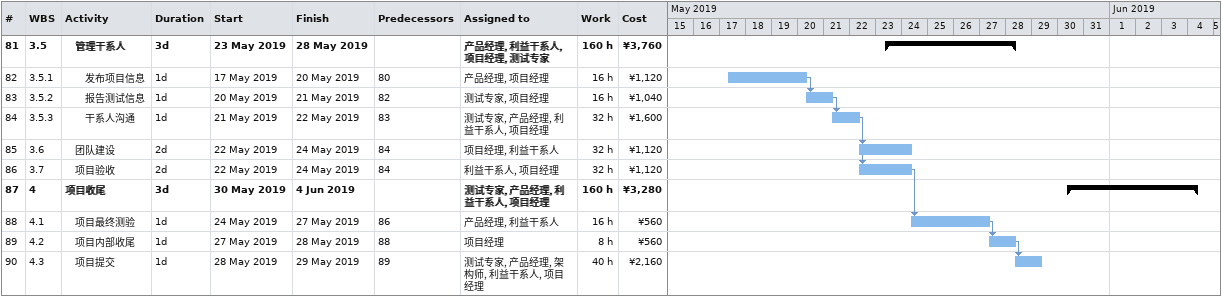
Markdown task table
| ID | WBS | Task | Duration | Start | Finish | Predecessors | Resources | Work (h) | Cost (¥) |
|---|---|---|---|---|---|---|---|---|---|
| 81 | 3.5 | **管理干系人** | 3d | 2019-05-23 | 2019-05-28 |  | 产品经理, 利益干系人, 项目经理, 测试专家 | 160 | 3760 |
| 82 | 3.5.1 | 发布项目信息 | 1d | 2019-05-17 | 2019-05-20 | 80 | 产品经理, 项目经理 | 16 | 1120 |
| 83 | 3.5.2 | 报告测试信息 | 1d | 2019-05-20 | 2019-05-21 | 82 | 测试专家, 项目经理 | 16 | 1040 |
| 84 | 3.5.3 | 干系人沟通 | 1d | 2019-05-21 | 2019-05-22 | 83 | 测试专家, 产品经理, 利益干系人, 项目经理 | 32 | 1600 |
| 85 | 3.6 | 团队建设 | 2d | 2019-05-22 | 2019-05-24 | 84 | 项目经理, 利益干系人 | 32 | 1120 |
| 86 | 3.7 | 项目验收 | 2d | 2019-05-22 | 2019-05-24 | 84 | 利益干系人, 项目经理 | 32 | 1120 |
| 87 | 4 | **项目收尾** | 3d | 2019-05-30 | 2019-06-04 |  | 测试专家, 产品经理, 利益干系人, 项目经理 | 160 | 3280 |
| 88 | 4.1 | 项目最终测验 | 1d | 2019-05-24 | 2019-05-27 | 86 | 产品经理, 利益干系人 | 16 | 560 |
| 89 | 4.2 | 项目内部收尾 | 1d | 2019-05-27 | 2019-05-28 | 88 | 项目经理 | 8 | 560 |
| 90 | 4.3 | 项目提交 | 1d | 2019-05-28 | 2019-05-29 | 89 | 测试专家, 产品经理, 架构师, 利益干系人, 项目经理 | 40 | 2160 |
